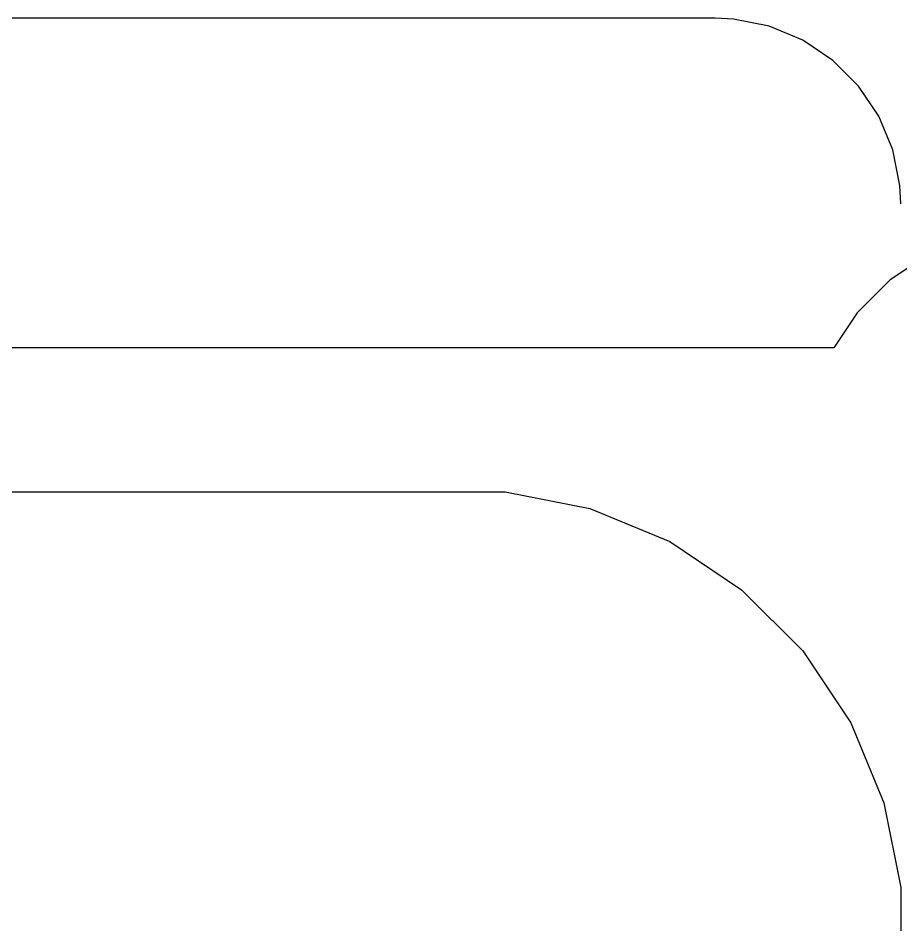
# Model space of a CAD drawing. Header units: inches. Extents: x -3 to 195, y 0 to 199.
# Drawn here: x 1.5581 to 1.72, y 1.1519 to 1.3192 of the extents above; entities that cross this region are included whole.
import ezdxf

# ---------------------------------------------------------------- set-up
doc = ezdxf.new("R2010")
doc.units = ezdxf.units.IN
doc.header["$MEASUREMENT"] = 0
for name, color, linetype in [('Bottom Layer', 5, 'Continuous'), ('Multi-Layer', 9, 'Continuous'), ('Top Layer', 1, 'Continuous')]:
    doc.layers.add(name, color=color, linetype=linetype)

msp = doc.modelspace()

# ---------------------------------------------------------------- linework, layer by layer
at = {"layer": 'Bottom Layer'}
for p, q in [((1.68598, 1.31917), (0.16618, 1.31917)), ((1.68932, 1.319), (1.68598, 1.31917)), ((1.69586, 1.3177), (1.68932, 1.319)), ((1.70202, 1.31515), (1.69586, 1.3177)), ((1.70756, 1.31145), (1.70202, 1.31515)), ((1.71228, 1.30673), (1.70756, 1.31145)), ((1.71598, 1.30119), (1.71228, 1.30673)), ((1.71853, 1.29502), (1.71598, 1.30119)), ((1.71984, 1.28848), (1.71853, 1.29502)), ((1.72, 1.28515), (1.71984, 1.28848)), ((1.72, 1.28515), (1.72, 1.28515))]:
    msp.add_line(p, q, dxfattribs=at)
at = {"layer": 'Multi-Layer'}
for p, q in [((0, 1.23237), (1.63951, 1.23237)), ((1.63951, 1.23237), (1.64744, 1.23237)), ((1.64744, 1.23237), (1.66299, 1.22927)), ((1.66299, 1.22927), (1.67764, 1.22321)), ((1.67764, 1.22321), (1.69082, 1.2144)), ((1.69082, 1.2144), (1.70203, 1.20319)), ((1.70203, 1.20319), (1.71084, 1.19)), ((1.71084, 1.19), (1.71691, 1.17535)), ((1.71691, 1.17535), (1.72, 1.1598)), ((1.72, 1.1598), (1.72, 1.15188)), ((1.72, 1.15188), (1.72, 1.15188))]:
    msp.add_line(p, q, dxfattribs=at)
at = {"layer": 'Top Layer'}
for p, q in [((1.72468, 1.27561), (1.71807, 1.27119)), ((1.71807, 1.27119), (1.71202, 1.26515)), ((1.71202, 1.26515), (1.70775, 1.25875)), ((1.70775, 1.25875), (0.13097, 1.25875))]:
    msp.add_line(p, q, dxfattribs=at)

doc.saveas('drawing.dxf')
